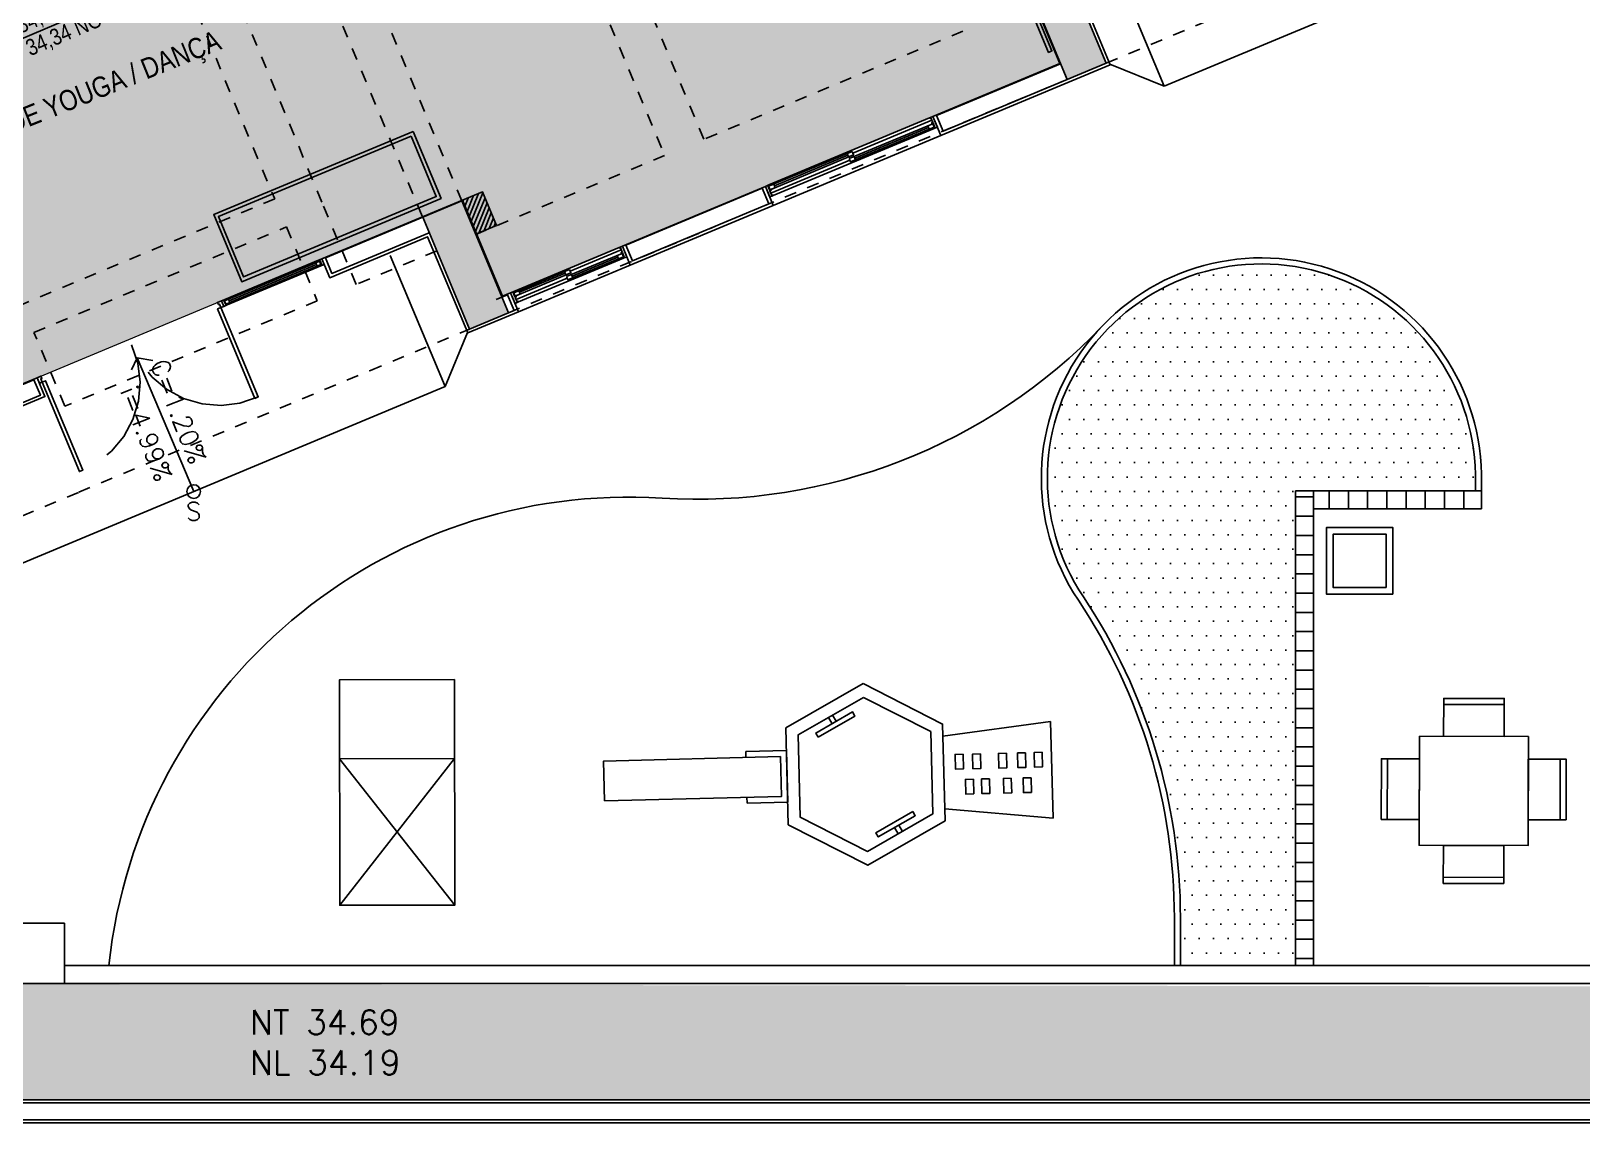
# Model space of a CAD drawing. Header units: metres. Extents: x -154 to 570, y -18 to 184.
# Drawn here: x -60.02 to -47.21, y -3.03 to 5.99 of the extents above; entities that cross this region are included whole.
import ezdxf
from ezdxf.enums import TextEntityAlignment as Align
from ezdxf.xclip import XClip

# ---------------------------------------------------------------- set-up
doc = ezdxf.new("R2010")
doc.units = ezdxf.units.M
doc.header["$XCLIPFRAME"] = 0
for name, pattern in [('DASHDOT', [1, 0.5, -0.25, 0, -0.25]), ('PUC TORRE A$0$DASHEDX2', [1.5, 1, -0.5]), ('PUC$0$DASHEDX2', [1.5, 1, -0.5])]:
    doc.linetypes.add(name, pattern=pattern)
for name, color, linetype in [('ARQ-ALV ACAB', 4, 'Continuous'), ('ARQ-AUX', 7, 'Continuous'), ('ARQ-DIM - EMBASAM', 2, 'Continuous'), ('ARQ-SIM - EMBASAM', 1, 'Continuous'), ('ARQ-TXT - EMBASAM', 2, 'Continuous'), ('PA-MOBILIÁRIO', 251, 'Continuous'), ('PA-NIVEIS', 7, 'Continuous'), ('PA-NIVEL', 7, 'Continuous'), ('PA-PAISAGISMO', 7, 'Continuous'), ('PA-PISO', 7, 'Continuous'), ('PA-PLANTIO', 84, 'DASHDOT'), ('PA-TEXTO', 7, 'Continuous'), ('PUC TORRE A$0$1', 232, 'PUC TORRE A$0$DASHEDX2'), ('PUC TORRE A$0$4', 2, 'Continuous'), ('PUC TORRE A$0$ARQ-ENCH', 1, 'Continuous'), ('PUC TORRE A$0$JL-LAY', 7, 'Continuous'), ('PUC$0$ARQ-ALV ACAB', 4, 'Continuous'), ('PUC$0$ARQ-ALV OSSO', 5, 'Continuous'), ('PUC$0$ARQ-AUX', 7, 'Continuous'), ('PUC$0$ARQ-AUX1 @ 1', 1, 'Continuous'), ('PUC$0$ARQ-CAX @ 1', 1, 'Continuous'), ('PUC$0$ARQ-PRJ', 7, 'PUC$0$DASHEDX2'), ('terreno + circ vert$0$ARQ-EST', 2, 'Continuous')]:
    doc.layers.add(name, color=color, linetype=linetype)
doc.layers.add('PUC$0$ARQ-FORRO', color=9, linetype='Continuous', lineweight=5)
doc.styles.add('Adesa', font='ARIALN.TTF')
doc.styles.add('Romans', font='romans.shx')

# ---------------------------------------------------------------- blocks, each defined once
blk = doc.blocks.new('A$C5E34069C')
at = {"color": 1}
for points in [[(0.3786960791262004, 0.2142950419735143), (0.9786960791262231, 0.2142950419735143), (0.9786960791262231, 0.8142950419735087), (0.3786960791262004, 0.8142950419735087)], [(0.4386960791262027, 0.2742950419735166), (0.918696079126164, 0.2742950419735166), (0.918696079126164, 0.7542950419735348), (0.4386960791262027, 0.7542950419735348)]]:
    blk.add_lwpolyline(points, close=True, dxfattribs=at)
blk = doc.blocks.new('A$C698D4353')
at = {"layer": 'PA-MOBILIÁRIO'}
blk.add_line((6.763553876965034e-06, 2.833408530023007e-08), (1.501774988810212e-07, 2.833408530023007e-08), dxfattribs=at)
at = {"layer": 'PA-PAISAGISMO', "color": 7}
for p, q in [((1.860695478418862, 0.9506953565716216), (0.6507020917950328, 0.0006953596393906025)), ((0.6507020917950328, 0.0006953596393906025), (0.6507020917950328, 0.9502431908913103)), ((0.6507020917950399, 0.9500000283340881), (1.860702091795034, 0.0006953596393906025))]:
    blk.add_line(p, q, dxfattribs=at)
blk.add_lwpolyline([(1.860695478418862, 0.9506953565716216), (1.501774988810212e-07, 0.9500000283340881), (6.763552455879562e-06, 3.139972903909438e-08), (1.860702091795034, 0.0006953596393906025)], close=True, dxfattribs=at)
blk = doc.blocks.new('A$C24EA79EC')
at = {"layer": 'PA-PAISAGISMO'}
blk.add_lwpolyline([(1.200008834304754, 2.150001428090036), (3.060704162577167, 2.150696756318212), (3.060710775956977, 1.200696759857237), (1.200015447684564, 1.200001428835094)], close=True, dxfattribs=at)
at = {"layer": 'PA-PAISAGISMO', "color": 6}
blk.add_blockref('A$C698D4353', (1.200008684128989, 1.200001399964094), dxfattribs=at)
blk = doc.blocks.new('A$C46C94183')
at = {"layer": 'PA-PAISAGISMO', "color": 7}
for p, q in [((3.56372827879386, 1.453012648969889), (2.71306459925836, 1.164247276261449)), ((3.734957785403822, 0.6715521859005094), (3.56372827879386, 1.453012648969889)), ((2.841486729274038, 0.5781519282609224), (3.734957785403822, 0.6715521859005094))]:
    blk.add_line(p, q, dxfattribs=at)
at = {"layer": 'PA-PAISAGISMO'}
for p, q in [((1.824597450497095, 1.117475619539618), (1.785960919980425, 1.162309601902962)), ((2.71306459925836, 1.164247276261449), (2.841486729274038, 0.5781519282609224)), ((1.794296555628534, 1.091363251209259), (1.755660025111865, 1.136197233572602)), ((1.138747271033935, 0.7311750147491693), (1.14944911521161, 0.6823337357491255)), ((1.219621497613844, 0.3620796883478761), (1.230323341791518, 0.3132384093478322)), ((2.465054005908314, 0.3477653777226806), (2.503690536424983, 0.3029313953593373)), ((2.495354900776874, 0.37387774605304), (2.533991431293543, 0.3290437636896968))]:
    blk.add_line(p, q, dxfattribs=at)
for points in [[(1.98429806571221, 1.465239683166146), (2.691660910961218, 1.261929834261537), (2.86289041757118, 0.4804693702608347), (2.305353390693199, 1.31409615278244e-06), (1.597990545444191, 0.2033111630007625), (1.426761038834229, 0.9847716270014644)], [(2.008628941432107, 1.354197972454131), (2.606738851056434, 1.182289543561637), (2.752447361592203, 0.5173022849485278), (2.281022514973301, 0.111043025739491), (1.682912605348974, 0.2829514546319842), (1.537204094813205, 0.9479387123137712)], [(1.702531827788334, 0.9594795443117619), (1.96858691459056, 1.188757536932826), (1.942474546434823, 1.219058431684971), (1.676419459632598, 0.9897804390639067)], [(2.587119628675282, 0.5057614529505372), (2.321064541814849, 0.276483460329473), (2.347176909970585, 0.2461825655773282), (2.613231996772811, 0.4754605581983924)]]:
    blk.add_lwpolyline(points, close=True, dxfattribs=at)
at = {"layer": 'PA-PAISAGISMO', "color": 7}
for points in [[(3.409188650548458, 1.159381058067083), (3.435065033787396, 1.041285930201411), (3.370522135985084, 1.027143629267812), (3.344645752746146, 1.145238757133484)], [(3.542661671002861, 1.18862696364522), (3.568538054241799, 1.070531835779548), (3.503995156439487, 1.056389535777271), (3.478118773200549, 1.174484663642943)], [(2.905213191057555, 1.048952605575323), (2.931089574296493, 0.930857477709651), (2.866546676494181, 0.9167151777073741), (2.840670293255243, 1.034810305573046)], [(3.046511714404915, 1.079913195222616), (3.072388097643852, 0.9618180673569441), (3.00784519984154, 0.9476757673546672), (2.981968816602603, 1.065770894289017)], [(3.255004478036426, 1.12559703271836), (3.280880861275364, 1.007501904852688), (3.216337963473052, 0.9933596048504114), (3.190461580234114, 1.111454732716084)], [(3.333948151383083, 0.9304135292768478), (3.359824534622021, 0.8123184023424983), (3.295281636877917, 0.7981761014088988), (3.269405253638979, 0.9162712292745709)], [(3.492734979314264, 0.9652060642838478), (3.518611362553202, 0.8471109364181757), (3.45406846475089, 0.8329686364158988), (3.428192081511952, 0.9510637642815709)], [(3.027880815207027, 0.8633496649563313), (3.053757198445965, 0.7452545370906591), (2.989214300643653, 0.7311122370883822), (2.963337917404715, 0.8492073640227318)], [(3.158087296120357, 0.8918798239901662), (3.183963679359294, 0.7737846961244941), (3.119420781556983, 0.7596423961222172), (3.093544398318045, 0.8777375239878893)], [(1.428448321938049, 0.7434665746986866), (1.49862070439849, 0.4232125272974372), (0.07017457950860262, 0.1102189254015684), (2.197106368839741e-06, 0.4304729728028178)]]:
    blk.add_lwpolyline(points, close=True, dxfattribs=at)
at = {"layer": 'PA-PAISAGISMO'}
blk.add_lwpolyline([(1.138747271033935, 0.7311750147491693), (1.466587756760418, 0.8030096981674433), (1.558163827518001, 0.3850730927661061), (1.230323341791518, 0.3132384093478322)], dxfattribs=at)
blk = doc.blocks.new('A$C09573A45')
blk.add_line((0.2636426749880911, 2.2050965e-09), (0.2636426749880911, 0.5000000022050965))
blk.add_lwpolyline([(3.8784265e-09, 2.2050965e-09), (0.3136426749880456, 2.2050965e-09), (0.313642674988273, 0.5000000022050965), (3.8784265e-09, 0.5000000022050965)], close=True)
blk = doc.blocks.new('A$C47822D8C')
at = {"layer": 'PA-MOBILIÁRIO'}
blk.add_lwpolyline([(0.31342104281552, 0.3144026509761773), (0.3144175050630338, 1.214402099367618), (1.21441695380372, 1.213405637119706), (1.213420491556207, 0.3134061887282655)], close=True, dxfattribs=at)
for p, rotation in [((1.000968822178805, 1.213641958947051), 89.93656323012239), ((1.213641923730364, 0.5134060639543208), 359.9365632301225)]:
    blk.add_blockref('A$C09573A45', p, dxfattribs=dict(at, rotation=rotation))
at = {"layer": 'PA-MOBILIÁRIO', "xscale": -1}
for p, rotation in [((0.3136424827463884, 0.5144025261936349), 359.9365632301224), ((0.9999723599397328, 0.3136425183127471), 89.93656323012227)]:
    blk.add_blockref('A$C09573A45', p, dxfattribs=dict(at, rotation=rotation))
blk = doc.blocks.new('A$C23B574F5')
at = {"layer": 'PA-PAISAGISMO'}
h = blk.add_hatch(dxfattribs=at)
h.set_pattern_fill('ANSI31', color=256, scale=0.05, angle=135)
h.set_pattern_definition([(180, (-47.598866257216, -2254.171220941047), (-3.747620958386103e-17, -0.15875), [])])
h.paths.add_polyline_path([(-49.42939310888113, 2.194019728015707), (-49.57939248469, 2.194019728015707), (-49.57939248035569, -1.724299710056908), (-49.42939310454705, -1.724299710056965)])
h = blk.add_hatch(dxfattribs=at)
h.set_pattern_fill('ANSI31', color=256, scale=0.05, angle=45)
h.set_pattern_definition([(90, (-2305.137795412215, 0.2134920362061798), (-0.15875, 2.775557561562891e-17), [])])
h.paths.add_polyline_path([(-49.42939310888113, 2.194019728015736), (-49.42939310888113, 2.044019728015758), (-48.04324908191921, 2.044018594462546), (-48.04324908191921, 2.194017970271478)])
at = {"layer": 'PA-PLANTIO'}
h = blk.add_hatch(dxfattribs=at)
h.set_pattern_fill('DOTS', color=256, scale=0.075, style=0)
h.set_pattern_definition([(0, (-753.795261693281, 160.4219310307872), (0.05953124999999999, 0.1190625), [0, -0.1190625])])
h.paths.add_polyline_path([(-51.33148404474254, 1.318648603933855, -0.1480306449762655), (-50.5293931088807, -1.331190082094139), (-50.52939310888081, -1.724299710056936), (-49.57939310888077, -1.724299710056936), (-49.57939310888077, 2.194019728015736), (-48.09324908191894, 2.194019728015681), (-48.09324908191905, 2.329341996410156, 1.335457740192236)])
h = blk.add_hatch(dxfattribs=at)
h.set_pattern_fill('DOTS', color=256, scale=0.075, style=0)
h.set_pattern_definition([(0, (0, -0.01015113220624286), (0.05953124999999999, 0.1190625), [0, -0.1190625])])
edge = h.paths.add_edge_path()
edge.add_line((-29.42836049912198, -1.919965399581889), (-29.42836049972058, -2.835005435384808))
edge.add_line((-29.42836049972058, -2.835005435384808), (-71.42822192424033, -2.835005407908966))
edge.add_line((-71.42822192424033, -2.835005407908966), (-71.4282219241823, -2.746295048267587))
edge.add_line((-71.4282219241823, -2.746295048267587), (-71.20772741652937, -2.654304432569148))
edge.add_line((-71.20772741652937, -2.654304432569148), (-71.31356290391643, -2.405872804264327))
edge.add_line((-71.31356290391643, -2.405872804264327), (-67.07418130902954, -0.6367221391503008))
edge.add_arc((-65.9653276849044, -0.3746895677660707), 1.139393447498142, 193.295629003871, 267.7081303127861)
edge.add_line((-66.01089203538442, -1.513171591412924), (-65.32725467665742, -1.524299710056971))
edge.add_line((-65.32725467665742, -1.524299710056971), (-65.32725467665679, -1.874299710056942))
edge.add_line((-65.32725467665679, -1.874299710056942), (-29.42836049912198, -1.919965399581889))
at = {"layer": 'PA-PAISAGISMO', "color": 7}
for p, q in [((-46.72944280889337, 7.175043709617755), (-50.66327265463389, 5.533174349834836)), ((-50.66327265463393, 5.53317434983485), (-51.11453399774675, 6.616571101472374, 3.727626738815036e-06)), ((-50.66327265463393, 5.53317434983485), (-51.11128480991892, 5.714399942196145)), ((-56.60396866991321, 3.053897400045351), (-57.05670071733866, 4.136489732652798, 3.727626738815036e-06)), ((-56.60397264963055, 3.053908529989358, 4.018558177525232e-06), (-56.4176425970674, 3.499678868449997)), ((-60.53780549842977, 1.412076959470327), (-56.60396866991321, 3.053897400045351))]:
    blk.add_line(p, q, dxfattribs=at)
at = {"layer": 'PA-PAISAGISMO'}
for p, q in [((-48.09324908191905, 2.329769257953661, -0.003662651114478489), (-48.09324908191894, 2.194019728015679, -0.003662651114478617)), ((-48.0432490819191, 2.329769257953661, -0.003662651114478489), (-48.0432490819191, 2.044019728015702, -0.003662651114478757)), ((-48.0432490819191, 2.194019728015679, -0.003662651114478617), (-49.57939310888077, 2.194019728015736, -0.003662651114478617)), ((-48.0432490819191, 2.044019728015702, -0.003662651114478758), (-49.42939310888113, 2.044019728015758, -0.003662651114478646)), ((-59.74824151824936, -1.374299710056913), (-59.74824151824947, -1.874299710056913))]:
    blk.add_line(p, q, dxfattribs=at)
at = {"layer": 'PA-PAISAGISMO', "ltscale": 0.1}
for p, q in [((-49.57939310888077, 2.194019728015707, -0.003662651114478617), (-49.57939310888077, -1.724299710056908, -0.003662651114478617)), ((-49.42939310888113, 2.194019728015707, -0.003662651114478617), (-49.42939310888113, -1.724299710056908, -0.003662651114478617)), ((-59.74824151824936, -1.374299710056913, 1.563173264927933e-05), (-65.32725467668268, -1.37429971005697, 2.223602587852253e-05)), ((-50.57939310888071, -1.331190082095514), (-50.57939310888059, -1.724299710056908)), ((-50.52939310888075, -1.331190082095485), (-50.52939310888064, -1.724299710056879)), ((-46.54324908192251, -1.724299710056936, 3.144503412812635e-08), (-59.74824151824936, -1.724299710056936, 1.564043953404658e-05)), ((-46.5432490819225, -1.874299710056828), (-65.32725467668288, -1.874299710056942, 2.207357832824703e-05))]:
    blk.add_line(p, q, dxfattribs=at)
at = {"layer": 'PA-PAISAGISMO', "color": 7}
for points in [[(-59.14802658412749, 3.292432631315356), (-59.19276697654679, 3.191609691476393)], [(-58.67980199805295, 2.187530609063863), (-59.14802658414275, 3.292432631351281), (-59.01760052913998, 3.268302771895143)]]:
    blk.add_lwpolyline(points, dxfattribs=at)
blk.add_circle((-58.67980199805295, 2.187530609063863), 0.0562029828411177, dxfattribs=at)
at = {"layer": 'PA-PAISAGISMO'}
for centre, radius, start, end in [((-49.8605975762809, 2.298922816883806, -0.00732530222895698), 1.817610258797485, 0.9724063372706814, 213.7147007770226), ((-49.8605975762809, 2.298922816883806, -0.00732530222895698), 1.767610258797485, 0.9724063372706814, 213.7147007770226), ((-55.30752647796913, -1.331190082095514), 4.728133369088427, 0, 33.66877038219078), ((-55.30752647796913, -1.331190082095514), 4.778133369088427, 0, 33.66877038219078)]:
    blk.add_arc(centre, radius, start, end, dxfattribs=at)
at = {"layer": 'PA-PISO'}
for centre, radius, start, end in [((-54.51882628829077, 6.749012983197009, -4.943435220394391e-06), 4.625227801150412, 266.3740164223409, 316.3153346311593), ((-55.08450660367447, -2.177617040513251, -4.943435220394391e-06), 4.319307837965684, 86.37401642234087, 173.9756344749175)]:
    blk.add_arc(centre, radius, start, end, dxfattribs=at)
at = {"layer": 'PA-MOBILIÁRIO', "rotation": 349.0588515343495}
blk.add_blockref('A$C46C94183', (-55.37600498311411, -0.4598451536987618), dxfattribs=at)
at = {"layer": 'PA-MOBILIÁRIO', "color": 6, "rotation": 269.9274268522119}
blk.add_blockref('A$C47822D8C', (-48.86916423939984, 0.4810244770244658), dxfattribs=at)
at = {"layer": 'PA-PAISAGISMO', "xscale": 0.9151999999999695, "yscale": 0.9151999999999695, "zscale": 0.9151999999999695, "rotation": 90}
blk.add_blockref('A$C5E34069C', (-48.57810381994767, 0.9943761993087783, -0.003662651114478617), dxfattribs=at)
at = {"layer": 'PA-TEXTO', "rotation": 270.1036203027305}
blk.add_blockref('A$C24EA79EC', (-58.67903361442285, 1.83079133576182), dxfattribs=at)
at = {"layer": 'PA-NIVEIS', "insert": (-58.21367488295294, -2.093627387814108), "char_height": 0.2, "attachment_point": 1, "style": 'Romans'}
blk.add_mtext_dynamic_manual_height_columns('NT 34.69\\PNL 34.19{\\C7; }', width=1.727366830957862, gutter_width=0, heights=[1.058118751989356], dxfattribs=at)
at = {"layer": 'PA-NIVEL', "char_height": 0.15, "attachment_point": 1, "rotation": 291.55062514339284, "style": 'Romans'}
for s, insert in [('C=1.20%{\\C7; }', (-58.9017065124354, 3.297016299612411)), ('i=4.99%{\\C7; }', (-59.1528028708363, 3.07475259103339))]:
    blk.add_mtext_dynamic_manual_height_columns(s, width=2.128036967483694, gutter_width=0, heights=[0.6232018063408312], dxfattribs=dict(at, insert=insert))
at = {"layer": 'PA-NIVEL', "insert": (-58.74366869222901, 2.099070099364162, 4.31835632421185e-06), "char_height": 0.15, "attachment_point": 1, "style": 'Romans'}
blk.add_mtext_dynamic_manual_height_columns('S{\\C7; }', width=0.3358068664774692, gutter_width=0, heights=[0.06256572396091631], dxfattribs=at)
blk = doc.blocks.new('*U1662')
for points in [[(0, -0.1699999997352108), (0.02499999999906777, -0.1699999997354382), (0.02499999999906777, -0.1399999997352381), (0.03499999999928605, -0.1399999997352381), (0.03500000000031592, -0.1199999997354704), (-3.343730513223544e-13, -0.119999999735243), (0, -0.1699999997352108)], [(1.64999999999859, -0.169999999735154), (1.624999999999068, -0.1699999997354382), (1.624999999999068, -0.1399999997352381), (1.61499999999885, -0.1399999997352381), (1.614999999998856, -0.1200000004069048), (1.649999999999961, -0.1200000004066775), (1.64999999999859, -0.1699999997352108)], [(0.02499999999940883, -0.1699999997354382), (0.02499999999940876, -0.9699999997364899), (0.05499999999960884, -0.9699999997364899), (0.05499999999960892, -0.1699999997354382)], [(1.625000000001455, -0.1699999997354382), (1.625000000001455, -0.970176107785693), (1.595000000001255, -0.970176107785693), (1.595000000001255, -0.1699999997354382)]]:
    blk.add_lwpolyline(points, close=True)
at = {"layer": 'PUC$0$ARQ-PRJ'}
for centre, start, end in [((0.05045417578521499, -0.1957951123371053), 268.1177731609957, 1.90744690667856), ((1.599545824218378, -0.1957951123371053), 178.0925530933217, 271.8822268390108)]:
    blk.add_arc(centre, 0.7749752393757076, start, end, dxfattribs=at)
blk = doc.blocks.new('*U1647')
at = {"color": 0, "linetype": 'ByBlock', "ltscale": 0.5}
for points in [[(0.019999999999925, -0.0449999999999875), (0.0199999999998682, -0.0449999999999875), (0.0199999999998682, -0.04499999999998749), (0.0199999999998682, -0.04499999999998749), (0.0199999999998682, -0.04499999999998749), (0.01999999999981139, -0.04500000000000169), (0.0199999999998682, -0.04499999999998749), (0.0199999999998682, -0.0449999999999733), (0.019999999999925, -0.04499999999998749), (0.0299999999999159, -0.0449999999999732), (0.0299999999999727, -0.04999999999996868), (-5.68e-14, -0.04999999999996868), (0, 0), (0.0299999999999727, 0), (0.0299999999999727, -0.0049999999999955), (0.0199999999999818, -0.0049999999999955), (0.019999999999925, -0.0449999999999875)], [(0.8800000000000751, -0.04499999999997033), (0.8800000000001319, -0.04499999999997033), (0.8800000000001319, -0.04499999999997032), (0.8800000000001319, -0.04499999999997032), (0.8800000000001319, -0.04499999999997032), (0.8800000000001885, -0.04499999999998452), (0.8800000000001319, -0.04499999999997032), (0.8800000000001319, -0.04499999999995612), (0.8800000000000751, -0.04499999999997032), (0.8700000000000842, -0.04499999999995603), (0.8700000000000273, -0.04999999999995151), (0.9000000000000569, -0.04999999999995151), (0.9, 1.71737624121769e-14), (0.8700000000000273, 1.71737624121769e-14), (0.8700000000000273, -0.004999999999978326), (0.8800000000000182, -0.004999999999978326), (0.8800000000000751, -0.04499999999997033)], [(0.0249999999999204, -0.0100000000000051), (0.0600000006625032, -0.0099999999940792), (0.0600000006625032, -0.0399999999940803), (0.0249999999999204, -0.0400000000000063)], [(0.8749999994450598, -0.00999999999995952), (0.8399999993374968, -0.00999999999995952), (0.8399999993374968, -0.03999999999996073), (0.8749999994450598, -0.03999999999996073)]]:
    blk.add_lwpolyline(points, close=True, dxfattribs=at)
at = {"color": 8, "linetype": 'ByBlock', "ltscale": 0.5}
for points in [[(0.8699999994450959, 4.557376241217689e-14), (0.0299999999999727, 0)], [(0.8699999994450959, -0.04999999999992311), (0.0299999999999727, -0.04999999999996868)]]:
    blk.add_lwpolyline(points, dxfattribs=at)
at = {"color": 7, "linetype": 'ByBlock', "ltscale": 0.5}
blk.add_lwpolyline([(0.8399999993374968, -0.009999999999959572), (0.8399999993374968, -0.03999999999996067), (0.0600000006625032, -0.03999999999408035), (0.0600000006625032, -0.00999999999407915)], close=True, dxfattribs=at)
blk.add_lwpolyline([(0.0600000006625032, -0.0249999999940798), (0.8399999993374968, -0.02500000000626503)], dxfattribs=at)
blk = doc.blocks.new('*U1670')
at = {"color": 0, "linetype": 'ByBlock', "ltscale": 0.5}
for points in [[(0.019999999999925, -0.0449999999999875), (0.0299999999999159, -0.0450000000000017), (0.0299999999999727, -0.0499999999999972), (0.019999999999925, -0.049999999999983), (0.019999999999925, -0.0900000000000034), (0.0299999999999159, -0.0900000000000176), (0.0299999999999727, -0.0950000000000131), (0.019999999999925, -0.0949999999999989), (0.019999999999925, -0.0900000000000034), (0.0299999999999159, -0.0899999999999891), (0.0299999999999727, -0.09499999999998458), (-5.68e-14, -0.09499999999998458), (0, 0), (0.0299999999999727, 0), (0.0299999999999727, -0.0049999999999955), (0.0199999999999818, -0.0049999999999955), (0.019999999999925, -0.0449999999999875)], [(0.0249999999999204, -0.0100000000000051), (0.0700000006625032, -0.0099999999940792), (0.0700000006625032, -0.0399999999940803), (0.0249999999999204, -0.0400000000000063)], [(0.5225000000000365, -0.0100000000000353), (0.4775000000008165, -0.0100000000000495), (0.4775000000008165, -0.04000000000005061), (0.5225000000000365, -0.04000000000003641)], [(0.4775000000008165, -0.05500000000006541), (0.5225000000000365, -0.05500000000005121), (0.5225000000000365, -0.0850000000000523), (0.4775000000008165, -0.0850000000000666)], [(0.9749999999999062, -0.0550000000001524), (0.9299999998923432, -0.0550000000001524), (0.9299999998923432, -0.08500000000015362), (0.9749999999999062, -0.08500000000015362)], [(0.9799999999999611, -0.0450000000001331), (0.9699999999999691, -0.0450000000001331), (0.9699999999999132, -0.0500000000001285), (0.9799999999999611, -0.0500000000001285), (0.9799999999999611, -0.09000000000014902), (0.9699999999999691, -0.09000000000014902), (0.9699999999999132, -0.09500000000014451), (0.9799999999999611, -0.09500000000014451), (0.9799999999999611, -0.0900000000001489), (0.9699999999999691, -0.09000000000012051), (0.9699999999999132, -0.09500000000011602), (0.9999999999999423, -0.0950000000001302), (0.9999999999998841, -1.456e-13), (0.9699999999999132, -1.456e-13), (0.9699999999999132, -0.005000000000140999), (0.9799999999999032, -0.005000000000140999), (0.9799999999999611, -0.0450000000001331)]]:
    blk.add_lwpolyline(points, close=True, dxfattribs=at)
at = {"color": 8, "linetype": 'ByBlock', "ltscale": 0.5}
for points in [[(0.9699999999999132, -1.456e-13), (0.0299999999999727, 0)], [(0.4775000000008165, -0.0700000000001655), (0.019999999999925, -0.0699999999999932)], [(0.9699999999999132, -0.09500000000011602), (0.0299999999999727, -0.09499999999998458)], [(0.5225000000000365, -0.0250000000010306), (0.9799999999999032, -0.0250000000001371)]]:
    blk.add_lwpolyline(points, dxfattribs=at)
at = {"color": 7, "linetype": 'ByBlock', "ltscale": 0.5}
for points in [[(0.5225000000000365, -0.0100000000000353), (0.5225000000000365, -0.04000000000003641), (0.0249999999999204, -0.0400000000000063), (0.0249999999999204, -0.0100000000000051)], [(0.4775000000008165, -0.05500000000006541), (0.4775000000008165, -0.0850000000000666), (0.9749999999999062, -0.08500000000015362), (0.9749999999999062, -0.0550000000001524)]]:
    blk.add_lwpolyline(points, close=True, dxfattribs=at)
for points in [[(0.0700000006625032, -0.0249999999940798), (0.4775000000008165, -0.0250000000000501)], [(0.5225000000000365, -0.0700000000000518), (0.9299999998923432, -0.07000000000013881)]]:
    blk.add_lwpolyline(points, dxfattribs=at)
blk = doc.blocks.new('*U1669')
at = {"color": 0, "linetype": 'ByBlock', "ltscale": 0.5}
for points in [[(0.019999999999925, -0.0449999999999875), (0.0299999999999159, -0.0450000000000017), (0.0299999999999727, -0.0499999999999972), (0.019999999999925, -0.049999999999983), (0.019999999999925, -0.0900000000000034), (0.0299999999999159, -0.0900000000000176), (0.0299999999999727, -0.0950000000000131), (0.019999999999925, -0.0949999999999989), (0.019999999999925, -0.0900000000000034), (0.0299999999999159, -0.0899999999999891), (0.0299999999999727, -0.09499999999998458), (-5.68e-14, -0.09499999999998458), (0, 0), (0.0299999999999727, 0), (0.0299999999999727, -0.0049999999999955), (0.0199999999999818, -0.0049999999999955), (0.019999999999925, -0.0449999999999875)], [(1.479999999999961, -0.0449999999999156), (1.469999999999969, -0.0449999999999156), (1.469999999999913, -0.049999999999911), (1.479999999999961, -0.049999999999911), (1.479999999999961, -0.08999999999993151), (1.469999999999969, -0.08999999999993151), (1.469999999999913, -0.094999999999927), (1.479999999999961, -0.094999999999927), (1.479999999999961, -0.0899999999999314), (1.469999999999969, -0.089999999999903), (1.469999999999913, -0.09499999999989851), (1.499999999999942, -0.0949999999999127), (1.499999999999884, 7.190000000000008e-14), (1.469999999999913, 7.190000000000008e-14), (1.469999999999913, -0.0049999999999235), (1.479999999999903, -0.0049999999999235), (1.479999999999961, -0.0449999999999156)], [(0.0249999999999204, -0.0100000000000051), (0.0700000006625032, -0.0099999999940792), (0.0700000006625032, -0.0399999999940803), (0.0249999999999204, -0.0400000000000063)], [(0.7725000000000365, -0.00999999999992655), (0.7275000000008165, -0.00999999999994075), (0.7275000000008165, -0.03999999999994185), (0.7725000000000365, -0.03999999999992766)], [(0.7275000000008165, -0.05499999999995665), (0.7725000000000365, -0.05499999999994246), (0.7725000000000365, -0.08499999999994355), (0.7275000000008165, -0.08499999999995786)], [(1.474999999999906, -0.0549999999999349), (1.429999999892343, -0.0549999999999349), (1.429999999892343, -0.08499999999993611), (1.474999999999906, -0.08499999999993611)]]:
    blk.add_lwpolyline(points, close=True, dxfattribs=at)
at = {"color": 8, "linetype": 'ByBlock', "ltscale": 0.5}
for points in [[(1.469999999999913, 7.190000000000008e-14), (0.0299999999999727, 0)], [(0.7275000000008165, -0.07000000000005675), (0.019999999999925, -0.0699999999999932)], [(1.469999999999913, -0.09499999999989851), (0.0299999999999727, -0.09499999999998458)], [(0.7725000000000365, -0.02500000000092185), (1.479999999999903, -0.0249999999999196)]]:
    blk.add_lwpolyline(points, dxfattribs=at)
at = {"color": 7, "linetype": 'ByBlock', "ltscale": 0.5}
for points in [[(0.7725000000000365, -0.00999999999992655), (0.7725000000000365, -0.03999999999992766), (0.0249999999999204, -0.0400000000000063), (0.0249999999999204, -0.0100000000000051)], [(0.7275000000008165, -0.05499999999995665), (0.7275000000008165, -0.08499999999995786), (1.474999999999906, -0.08499999999993611), (1.474999999999906, -0.0549999999999349)]]:
    blk.add_lwpolyline(points, close=True, dxfattribs=at)
for points in [[(0.0700000006625032, -0.0249999999940798), (0.7275000000008165, -0.02499999999994135)], [(0.7725000000000365, -0.06999999999994305), (1.429999999892343, -0.0699999999999213)]]:
    blk.add_lwpolyline(points, dxfattribs=at)
blk = doc.blocks.new('PUC$0$forro area comum')
at = {"layer": 'PUC$0$ARQ-FORRO'}
h = blk.add_hatch(color=256, dxfattribs=at)
h.dxf.hatch_style = 1
h.paths.add_polyline_path([(14.95499870522973, 4.104887081562611), (19.94498870001204, 4.104898899601512), (19.94498870001204, 4.924857599366389), (20.30498870001204, 4.924857599366389), (20.30499063698566, 4.104899745351156), (25.29498843412482, 4.104911533144979), (25.29498887128091, 4.924856907708924), (25.55498800365691, 4.924892033562643), (25.55452701675794, 8.424700830001713), (19.94359660069317, 8.426234428367303), (19.94358411566514, 9.28486829737803), (14.9550231074735, 9.28486829737803)])
at = {"layer": 'PUC$0$ARQ-FORRO', "elevation": -4.31835632350037e-06}
blk.add_lwpolyline([(14.95499870522973, 4.104887081562611), (19.94498870001204, 4.104898899601512), (19.94498870001204, 4.924857599366389), (20.30498870001204, 4.924857599366389), (20.30499063698566, 4.104899745351156), (25.29498843412482, 4.104911533144979), (25.29498887128091, 4.924856907708924), (25.55498800365691, 4.924892033562643), (25.55452701675794, 8.424700830001713), (19.94359660069317, 8.426234428367303), (19.94358411566514, 9.28486829737803), (14.9550231074735, 9.28486829737803)], close=True, dxfattribs=at)
blk = doc.blocks.new('PUC')
at = {"layer": 'PUC$0$ARQ-ALV ACAB', "elevation": -4.31835632350037e-06}
for points in [[(5.54998870001204, 4.104864971066579), (9.24498870001204, 4.104873673530935), (9.24498870001204, 4.924857599366389), (9.604988700012042, 4.92485759936639), (9.604988700012042, 4.104874519276006), (14.59498870001204, 4.104886235825367), (14.59498870001204, 4.924857599366401), (14.80498870001204, 4.924857599366401), (14.80503309, 8.424864467617347), (13.92970413331522, 8.424865038893545), (13.92970413331522, 8.594862946588416), (14.57503308125087, 8.594865387834384), (14.57498870876117, 9.454857599366399), (16.08976689217173, 9.454857599366372), (16.08976689217173, 9.284857599366385), (14.9550231074735, 9.284857599366415), (14.95499870522973, 4.104887081562611)], [(14.95499870522973, 4.104887081562611), (19.94498870001204, 4.104898899601512), (19.94498870001204, 4.924857599366389), (20.30498870001204, 4.924857599366389), (20.30498870001204, 4.104899745346581), (25.29498852874318, 4.104911533145202), (25.29498887128091, 4.924856907708924), (25.55498800840241, 4.924856907708922), (25.55451788187695, 8.424700834174017), (23.75046921883424, 8.425524822838106), (23.75046806613522, 8.59469096530178), (25.27736801701677, 8.594698042804405)]]:
    blk.add_lwpolyline(points, dxfattribs=at)
at = {"layer": 'PUC$0$ARQ-ALV ACAB'}
blk.add_lwpolyline([(18.86998870001216, 9.28485759936653), (17.58976709381752, 9.284868297378035), (17.58976709381752, 9.454868297378034), (18.86998870001216, 9.45485759936653)], close=True, dxfattribs=at)
at = {"layer": 'PUC$0$ARQ-ALV ACAB', "elevation": -4.31835632350037e-06}
blk.add_lwpolyline([(19.94354970836975, 9.284857599366415), (19.94358411566549, 8.426234436161103), (21.20047051562738, 8.425449822780768), (21.2004715944987, 8.59469850644693), (20.32498870001204, 8.594701813446369), (20.32498877383968, 9.454857599366404), (19.86998870001204, 9.454857599366372), (19.86998870001204, 9.284857599366385)], close=True, dxfattribs=at)
at = {"layer": 'PUC$0$ARQ-ALV OSSO'}
for points, elevation in [([(14.94998870001204, 9.429857599366402), (16.05976689217173, 9.429857599366374), (16.05976689217173, 9.289857599366387), (14.94998870001204, 9.289857599366416)], -4.31835632350037e-06), ([(20.00175856329543, 9.429857599366402), (19.89998870001204, 9.429857599366374), (19.89998870001204, 9.289857599366387), (20.00175856329543, 9.289857599366416)], -4.318356323902826e-06), ([(20.29998870001204, 8.429857599366388), (21.17047055138857, 8.430447767675908), (21.1704715587227, 8.56969852688448), (20.29998870001204, 8.569701913828053)], -4.31835632350037e-06), ([(25.55951725598253, 8.429698526884478), (23.78046918307305, 8.430522767733246), (23.78046810191122, 8.56969098573933), (25.30236802355587, 8.569698158779538)], -4.31835632350037e-06)]:
    blk.add_lwpolyline(points, dxfattribs=dict(at, elevation=elevation))
blk.add_lwpolyline([(18.83998870001216, 9.289857599366531), (17.61976709381752, 9.289868297378035), (17.61976709381752, 9.429868297378036), (18.83998870001216, 9.429857599366532)], close=True, dxfattribs=at)
at = {"layer": 'PUC$0$ARQ-AUX'}
for points, elevation in [([(17.58976709381752, 9.454857599366372), (16.08976689217173, 9.454857599366372)], -4.31835632350037e-06), ([(19.86998870001204, 9.454857599366372), (18.86998870001216, 9.454857599366372)], -4.318356323902826e-06)]:
    blk.add_lwpolyline(points, dxfattribs=dict(at, elevation=elevation))
at = {"layer": 'PUC$0$ARQ-AUX1 @ 1', "rotation": 180}
for name, p in [('*U1669', (17.58976709381752, 9.284868297378035)), ('*U1670', (19.86998870001204, 9.284857599366385, -4.318356323902826e-06))]:
    blk.add_blockref(name, p, dxfattribs=at)
at = {"layer": 'PUC$0$ARQ-CAX @ 1', "xscale": -1, "rotation": 180}
blk.add_blockref('*U1662', (22.10046921931165, 8.305449823045542, -4.31835632350037e-06), dxfattribs=at)
at = {"layer": 'PUC$0$ARQ-CAX @ 1', "rotation": 180}
blk.add_blockref('*U1647', (22.10047051562738, 8.425449822780784, -4.31835632350037e-06), dxfattribs=at)
at = {"layer": 'PUC$0$ARQ-FORRO'}
blk.add_blockref('PUC$0$forro area comum', (0, 0), dxfattribs=at)
blk = doc.blocks.new('PUC TORRE A$0$A$Caf7cbaa9')
at = {"layer": 'PUC TORRE A$0$JL-LAY', "const_width": 0.02}
for points in [[(5.816931588003158, 4.139780043153992), (5.816931588003165, 4.339780043153993)], [(7.416931588003159, 4.139780043153992), (7.416931588003166, 4.339780043153993)], [(8.527939128671889, 4.139780043153992), (8.527939128671896, 4.339780043153993)], [(10.11793912867189, 4.139780043153992), (10.1179391286719, 4.339780043153993)]]:
    blk.add_lwpolyline(points, dxfattribs=at)
at = {"layer": 'PUC TORRE A$0$JL-LAY'}
for points in [[(10.54950697552534, 4.239855371409591), (10.54950697552534, -0.7601446285904085), (10.57950697552534, -0.7601446285904085), (10.57950697552534, 4.239855371409591)], [(5.616931588003155, 4.139780043153992), (5.616931588003155, 4.089780043153995), (7.616931588003155, 4.089780043153995), (7.616931588003155, 4.139780043153992)], [(8.327939128671886, 4.139780043153992), (8.327939128671886, 4.089780043153995), (10.32793912867189, 4.089780043153995), (10.32793912867189, 4.139780043153992)], [(0.2126564014418655, 0.6646822033977635), (0.2126564014418655, 0.06431722110802696), (0.9126185641285787, 0.06431722110802696), (0.9126185641285787, 0.6646822033977635)]]:
    blk.add_lwpolyline(points, close=True, dxfattribs=at)
for points, elevation in [([(10.35956018190898, 3.815557441833237), (10.30956018190898, 3.815557441833237), (10.30956018190898, 1.815557441833237), (10.35956018190898, 1.815557441833237)], 4.31835632350037e-06), ([(10.35956018190898, 1.805557441833239), (10.30956018190898, 1.805557441833239), (10.30956018190898, -0.1944425581667595), (10.35956018190898, -0.1944425581667595)], 4.31835632350037e-06), ([(5.454071255077189, 0.6597561959624034), (5.454071255077189, 0.05939121367266686), (3.669304769777742, 0.05939121367266686), (3.669304769777742, 0.6597561959624034)], -4.318356324306549e-06), ([(5.424071255077187, 0.6297561959624023), (5.424071255077187, 0.089391213672668), (3.699304769777743, 0.089391213672668), (3.699304769777743, 0.6297561959624023)], -4.318356324306549e-06)]:
    blk.add_lwpolyline(points, close=True, dxfattribs=dict(at, elevation=elevation))
at = {"layer": 'PUC TORRE A$0$JL-LAY', "const_width": 0.02, "elevation": 4.31835632350037e-06}
for points in [[(10.35956018190898, 3.615557441833234), (10.55956018190898, 3.615557441833227)], [(10.35956018190898, 2.015557441833232), (10.55956018190898, 2.015557441833225)], [(10.35956018190898, 1.605557441833236), (10.55956018190898, 1.605557441833229)], [(10.35956018190898, 0.01555744183323426), (10.55956018190898, 0.01555744183322716)]]:
    blk.add_lwpolyline(points, dxfattribs=at)
at = {"layer": 'PUC TORRE A$0$JL-LAY', "elevation": 4.31835632350037e-06}
blk.add_lwpolyline([(0.05657254455645599, 3.319782275750994, -0.4142135623730951), (0.07657254455645202, 3.33978227575099), (0.6365725445564543, 3.33978227575099, -0.4142135623730951), (0.6565725445564574, 3.319782275750994), (0.6565725445564574, 2.359782275750993, -0.4142135623730951), (0.6365725445564543, 2.33978227575099), (0.07657254455645202, 2.33978227575099, -0.4142135623730951), (0.05657254455645599, 2.359782275750993)], format="xyb", close=True, dxfattribs=at)
at = {"layer": 'PUC TORRE A$0$JL-LAY'}
for centre in [(0.3591186468348617, 2.011103576311717, 4.31835632350037e-06), (0.1817426237080504, 1.905245570356049, 4.31835632350037e-06), (0.536494669961673, 1.905245570356049, 4.31835632350037e-06), (0.1817426237080504, 1.695917912890726, 4.31835632350037e-06), (0.3591186468348617, 1.801775918846394, 4.31835632350037e-06), (0.536494669961673, 1.695917912890726, 4.31835632350037e-06), (0.3591186468348617, 1.592448261381071, 4.31835632350037e-06)]:
    blk.add_circle(centre, 0.1, dxfattribs=at)
blk = doc.blocks.new('PUC TORRE A$0$est-lo-08-6sa-r00')
at = {"layer": 'PUC TORRE A$0$4'}
h = blk.add_hatch(color=8, dxfattribs=at)
h.dxf.hatch_style = 1
h.paths.add_polyline_path([(72.45359600000049, -775.948262999999), (89.9877070000004, -768.6301379999992), (31.82787399999984, -629.2800969999994), (14.29376300000001, -636.5982219999993)], flags=17)
h.paths.add_polyline_path([(-113.9049340000005, -1069.376460999999), (37.44213000000002, -1006.209490999998), (30.12385199999994, -988.6750119999992), (-103.6891010000002, -1044.523857999999), (-278.9303289999998, -624.6486359999992), (-286.2484539999996, -607.1145249999993), (-286.2484749999996, -607.1145339999996), (-307.0557899999995, -557.2605349999997), (-324.5898800000006, -564.5786499999994)])
h.paths.add_polyline_path([(-3206.956630999998, -1758.910156999999), (-3258.953831999998, -1634.325684), (-3291.253509999999, -1647.806439999999), (-3239.256308999999, -1772.390912999999)])
h.paths.add_polyline_path([(-2993.189753999998, -2271.092217999998), (-3020.151167, -2206.492820999998), (-3034.916840999999, -2212.655495999998), (-3140.452497999998, -1959.793706999999), (-3125.686931, -1953.631075999999), (-3148.796797999999, -1898.260197999999), (-3181.096476999999, -1911.740953999999), (-3025.489431999998, -2284.572973999999)])
h.paths.add_polyline_path([(-2947.092820999999, -1013.293024), (-2914.793142, -999.8122680000004), (-2953.309588, -907.527473), (-2985.609266, -921.0082290000005)])
h.paths.add_polyline_path([(-2727.356492000001, -1539.777800999999), (-2695.056814, -1526.297044999999), (-2733.573258999998, -1434.012249999999), (-2765.872937999999, -1447.493005999999)])
h.paths.add_polyline_path([(2122.48851, 465.4148090000003), (2070.491308999999, 589.9992829999999), (2038.191631, 576.5185270000004), (2090.188831999999, 451.9340530000002)])
h.paths.add_polyline_path([(2012.331383999999, 729.3495480000001), (1857.495358999999, 1100.334220999999), (1825.19568, 1086.853464999999), (1852.1572, 1022.254111), (1866.922767, 1028.416743), (1971.687404999999, 777.4023), (1956.921837999999, 771.2396689999997), (1980.031704999999, 715.8687919999996)])
h.paths.add_polyline_path([(2336.253806, -46.76345599999922), (2180.644029, 326.0751100000004), (2148.34435, 312.5943540000004), (2171.454217999999, 257.2234770000007), (2186.219784999999, 263.3861090000001), (2291.758174999999, 10.51777200000049), (2276.992607999999, 4.355141000000913), (2303.954127999999, -60.24421199999915)])
h.paths.add_polyline_path([(-385.5172349999993, -426.3873289999996), (-595.433067999999, 76.56770299999988), (-627.7327459999995, 63.08694799999952), (-600.7712259999996, -1.512405999999999), (-586.0056589999992, 4.650225999999691), (-426.1612139999996, -378.3345759999996), (-440.9267810000002, -384.4972079999997), (-417.8169139999999, -439.8680849999996)])
h.paths.add_polyline_path([(-83.24965799999964, 290.3351419999996), (-592.6617279999998, 77.7243639999995), (-382.7471940000005, -425.2275579999996), (-365.2130830000006, -417.9094339999997), (-567.8094919999992, 67.50837699999983), (-108.2312119999995, 259.3202749999996), (-7.318124999999773, 17.53411100000015), (-242.6443529999995, -80.68282400000008), (-140.96112, -324.3142569999997), (-70.36325099999982, -294.8491759999998), (-77.68137600000048, -277.3150649999997), (-130.7451330000004, -299.4620209999997), (-217.7921169999998, -90.89881099999997), (0, 0), (87.04691000000038, -208.5630329999998), (33.98315200000015, -230.7099889999997), (41.30127699999991, -248.2440999999996), (126.664713, -212.6163879999996), (103.5548460000003, -157.2455109999998), (88.78927800000055, -163.4081419999998), (-71.05370500000018, 219.5731569999998), (-56.28813799999982, 225.7357879999997)])
h.paths.add_polyline_path([(395.5056669999994, -856.7658279999989), (368.5441479999995, -792.1664749999987), (353.7785799999997, -798.329105999999), (193.1650519999996, -413.5015989999993), (207.9306199999999, -407.3389679999995), (184.8207519999999, -351.9680909999994), (-61.57965100000013, -454.8069989999995), (-28.45266399999963, -534.1692129999994), (-10.91852799999941, -526.8510599999992), (-36.72741499999947, -465.0229859999995), (159.8391989999999, -382.9829579999996), (355.8878640000003, -852.7124729999991), (159.32125, -934.7525009999987), (132.7484019999998, -871.0736249999991), (115.2142970000001, -878.391764999999), (141.787139, -942.0706259999986), (123.3301799999996, -949.7739149999989), (130.6483049999998, -967.3080259999988)])
h.paths.add_polyline_path([(-2506.849069, -2068.110103999999), (-2474.549390999999, -2054.629347999999), (-2513.065836, -1962.344552999999), (-2545.365514999999, -1975.825308999998)])
h.paths.add_polyline_path([(-2448.754924, -805.304224), (-2411.841008, -789.8976419999999), (-2450.357452999999, -697.6128460000004), (-2487.271369999998, -713.0194279999998)])
h.paths.add_polyline_path([(-2277.356152000001, -1215.972988999999), (-2240.442234999999, -1200.566406999999), (-2278.958680999999, -1108.281610999999), (-2315.872596999998, -1123.688192999999)])
h.paths.add_polyline_path([(-2180.680405, -1447.606533999999), (-2143.766489, -1432.199950999999), (-2182.282934, -1339.915155999999), (-2219.196851, -1355.321738)])
h.paths.add_polyline_path([(-2008.511896999999, -1860.119569999998), (-1971.59798, -1844.712986999999), (-2010.114424999999, -1752.428191999998), (-2047.028341999999, -1767.834773999999)])
h.paths.add_polyline_path([(-1950.417031, -597.315415), (-1918.117352999999, -583.8346590000001), (-1956.633798, -491.5498640000002), (-1988.933476999999, -505.0306199999999)])
h.paths.add_polyline_path([(-1779.018259, -1007.984179999999), (-1746.71858, -994.5034239999998), (-1785.235026, -902.218629), (-1817.534703999999, -915.6993849999996)])
h.paths.add_polyline_path([(-1682.342512999999, -1239.617724999999), (-1650.042834, -1226.136968999999), (-1688.559278999999, -1133.852173999999), (-1720.858957999999, -1147.332929999999)])
h.paths.add_polyline_path([(-1510.174004, -1652.130760999999), (-1477.874324999999, -1638.650004999999), (-1516.390770999999, -1546.365209999999), (-1548.690448999999, -1559.845965999998)])
h.paths.add_polyline_path([(-1456.693376999999, -391.2524330000001), (-1424.393697999999, -377.7716770000002), (-1462.910144, -285.4868820000001), (-1495.209821999999, -298.9676380000003)])
h.paths.add_polyline_path([(-1285.294603999999, -801.9211979999995), (-1252.994926, -788.4404419999995), (-1291.511371, -696.1556469999997), (-1323.811048999999, -709.6364029999997)])
h.paths.add_polyline_path([(-1188.618857999999, -1033.554742999999), (-1156.319178999999, -1020.073986999999), (-1194.835624999999, -927.7891919999992), (-1227.135303, -941.2699479999992)])
h.paths.add_polyline_path([(-1016.450349, -1446.067778999999), (-984.1506699999999, -1432.587022999999), (-1022.667116, -1340.302227999999), (-1054.966794, -1353.782983999999)])
h.paths.add_polyline_path([(-962.9697219999993, -185.189451), (-930.6700429999992, -171.7086949999999), (-969.1864889999995, -79.42390000000034), (-1001.486167, -92.90465600000022)])
h.paths.add_polyline_path([(-791.5709489999999, -595.8582159999995), (-759.2712709999993, -582.3774599999996), (-797.7877159999997, -490.0926649999998), (-830.087394, -503.5734209999997)])
h.paths.add_polyline_path([(-694.8952030000003, -827.4917609999992), (-662.5955239999994, -814.0110049999994), (-701.1119699999999, -721.7262099999994), (-733.4116480000001, -735.2069659999993)])
h.paths.add_polyline_path([(-522.7266940000001, -1240.004796999998), (-490.4270159999996, -1226.524040999999), (-528.943461, -1134.239245999999), (-561.2431389999995, -1147.720001999999)])
h.paths.add_polyline_path([(1351.53574, 780.8041629999996), (1383.835419, 794.2849189999998), (1345.318973, 886.5697139999991), (1313.019295, 873.0889579999994)])
h.paths.add_polyline_path([(353.014255, 364.0562249999997), (385.3139340000003, 377.5369809999997), (346.7974880000002, 469.8217759999997), (314.4978100000009, 456.3410209999996)])
h.paths.add_polyline_path([(848.5836060000001, 570.8895359999998), (885.4975220000001, 586.2961189999997), (846.9810769999999, 678.5809139999992), (810.0671610000003, 663.1743319999998)])
h.paths.add_polyline_path([(524.4120129999999, -46.61010899999968), (556.7116919999996, -33.12935299999981), (518.195247, 59.15544200000008), (485.8955680000002, 45.67468600000018)])
h.paths.add_polyline_path([(1019.981364, 160.2232020000003), (1056.895281, 175.6297840000001), (1018.378835, 267.9145800000003), (981.464919, 252.5079970000002)])
h.paths.add_polyline_path([(621.0882969999998, -278.2449419999995), (653.3879760000001, -264.7641859999995), (614.87153, -172.4793909999996), (582.5718519999997, -185.9601469999995)])
h.paths.add_polyline_path([(1116.657648, -71.41163099999949), (1153.571565, -56.00504899999964), (1115.055119, 36.27974600000056), (1078.141202999999, 20.87316400000049)])
h.paths.add_polyline_path([(1571.272069, 254.3193860000004), (1603.571747, 267.8001420000003), (1565.055302, 360.0849370000004), (1532.755624, 346.6041810000002)])
h.paths.add_polyline_path([(793.2568059999996, -690.757978999999), (825.5564849999996, -677.2772229999991), (787.0400389999993, -584.992427999999), (754.7403609999999, -598.473182999999)])
h.paths.add_polyline_path([(1288.825975999999, -483.9242339999991), (1325.739893, -468.5176519999992), (1287.223447, -376.2328559999991), (1250.309531, -391.6394389999991)])
h.paths.add_polyline_path([(1791.777927, -274.0091669999991), (1824.077604999999, -260.5284109999993), (1785.561159999999, -168.2436159999995), (1753.261481, -181.724370999999)])
h.paths.add_polyline_path([(-3349.413448999998, -1508.456442999999), (-3317.113664, -1494.975642999999), (-3340.223530999999, -1439.604766), (-3354.989096999999, -1445.767395999999), (-3459.753819999998, -1194.75275), (-3444.988254, -1188.590119), (-3471.949773999999, -1123.990766), (-3504.249558999999, -1137.471566)])
h.paths.add_polyline_path([(-359.6583730000003, -579.2150129999995), (-336.5486029999993, -634.5859029999993), (-321.7824039999996, -628.4230349999996), (-161.1694570000002, -1013.250897999999), (-175.9346760000003, -1019.413356999999), (-148.9732669999995, -1084.012691999999), (-116.6746340000003, -1070.532431999999), (-327.3587819999994, -565.7342929999993), (-359.6584599999998, -579.2150489999992)])
at = {"layer": 'PUC TORRE A$0$1'}
for p, q in [((-1316.56916, -1495.475524999999), (-1469.479709999999, -1129.104214)), ((-1501.779388999999, -1142.584969), (-1348.868826999999, -1508.956309)), ((-1631.913879999999, -1547.361147), (-1756.485179999999, -1248.890255999999)), ((-1788.784858, -1262.371012), (-1670.953935999999, -1544.692064)), ((-1670.953935999999, -1544.692064), (-1879.516670999999, -1631.738854)), ((-1603.574426, -1615.262056), (-1631.913879999999, -1547.361147)), ((-1869.856977999999, -1654.88335), (-1661.294242999999, -1567.83656)), ((-1661.294242, -1567.836561), (-1635.874103999999, -1628.742811999999)), ((-1537.135034999998, -1587.532577999999), (-1603.574426, -1615.262056)), ((-1635.874103999999, -1628.742811999999), (-1844.436836999999, -1715.789600999999))]:
    blk.add_line(p, q, dxfattribs=at)
for points in [[(-1516.390771999999, -1546.365211), (-1651.588826999999, -1222.432804)], [(-1683.888504999999, -1235.91356), (-1548.690451, -1559.845967)], [(-984.150848, -1432.586598), (-897.0472899999995, -1396.23262)], [(-1102.467469999999, -1406.117542), (-1316.568953999999, -1495.476013)], [(-1059.469288999999, -1464.021880999999), (-1016.450526, -1446.067354)], [(-1304.947373999999, -1566.475846), (-1059.469288999999, -1464.021880999999)], [(-1348.868633, -1508.956769), (-1504.835357, -1574.051822)], [(-1477.874502999999, -1638.64958), (-1304.947373999999, -1566.475846)], [(-1591.953020999999, -1686.261963), (-1510.174180999999, -1652.130336)], [(-1844.436850999999, -1715.789573999999), (-1869.856977999999, -1654.88335)], [(-1832.81548, -1786.789526999999), (-1591.953020999999, -1686.261963)], [(-1971.598157999999, -1844.712562), (-1832.81548, -1786.789526999999)]]:
    blk.add_lwpolyline(points, dxfattribs=at)
at = {"layer": 'PUC TORRE A$0$4', "linetype": 'Continuous'}
for points in [[(-1016.450349, -1446.067779), (-984.1506699999993, -1432.587023), (-1022.667115999999, -1340.302228), (-1054.966793999999, -1353.782983999999), (-1016.450349, -1446.067779)], [(-1510.174003999999, -1652.130760999999), (-1477.874324999999, -1638.650005), (-1516.390770999999, -1546.36521), (-1548.690448999999, -1559.845965999999), (-1510.174003999999, -1652.130760999999)]]:
    blk.add_lwpolyline(points, dxfattribs=at)
blk = doc.blocks.new('PUC TORRE A')
at = {"layer": 'PUC TORRE A$0$ARQ-ENCH'}
h = blk.add_hatch(dxfattribs=at)
h.set_pattern_fill('ANSI31', color=256, scale=0.01)
h.set_pattern_definition([(45, (-3.928542515677528, -17.15109887505021), (-0.02245064030267288, 0.02245064030267288), [])])
h.paths.add_polyline_path([(-19.94358411566549, -8.726234436161102), (-19.76358411566549, -8.726234436161102), (-19.76358411566549, -8.426234436161101), (-19.94358411566549, -8.426234436161101)])
at = {"layer": 'PUC TORRE A$0$ARQ-ENCH', "elevation": -4.31835632350037e-06}
blk.add_lwpolyline([(-19.94358411566549, -8.726234436161102), (-19.76358411566549, -8.726234436161102), (-19.76358411566549, -8.426234436161101), (-19.94358411566549, -8.426234436161101)], close=True, dxfattribs=at)
at = {"linetype": 'Continuous', "xscale": 0.01, "yscale": 0.01, "zscale": 0.01, "rotation": 337.346050855639}
blk.add_blockref('PUC TORRE A$0$est-lo-08-6sa-r00', (0, 0), dxfattribs=at)
at = {"rotation": 180}
blk.add_blockref('PUC', (0, 0), dxfattribs=at)
blk.add_blockref('PUC TORRE A$0$A$Caf7cbaa9', (-25.55451788187695, -8.404700834174013, -4.31835632350037e-06))
blk = doc.blocks.new('NipAcOs')
at = {"layer": 'ARQ-SIM - EMBASAM'}
h = blk.add_hatch(color=256, dxfattribs=at)
h.dxf.hatch_style = 1
h.paths.add_polyline_path([(0, 0.1499999999999773, 0.4142135623730951), (-0.1499999999999773, 0), (0, 0)])
h.paths.add_polyline_path([(0.1499999999999773, 0), (0, 0), (0, -0.1499999999999773, 0.4142135623730951)])
for p, q in [((0, -0.25), (0, 0.25)), ((-0.25, 0), (0.1499999999999773, 0)), ((0.1499999999999773, 0), (1.583441196697537, 0))]:
    blk.add_line(p, q, dxfattribs=at)
blk.add_circle((0, 0), 0.15, dxfattribs=at)
at = {"style": 'Adesa'}
for p in [(0.2040091630106531, 0.0600000000000023), (0.2040091630106531, -0.2400000000000091)]:
    blk.add_attdef('000,00', p, '', height=0.2, dxfattribs=at)
blk = doc.blocks.new('terreno + circ vert')
at = {"layer": 'Defpoints'}
blk.add_lwpolyline([(45.03149974788505, 1.161706217629683, 0.01180694758795105), (45.04646608943585, 1.810996968729599), (45.12108722219796, 8.460601381487727), (42.94495598544199, 9.481216972880429), (35.55482253403466, 12.94722366408463), (27.5060982918078, 16.89290575648443), (22.1013678407185, 19.54046642835719), (15.00166824584579, 23.01478202688581), (8.325133444469628, 26.28201731102316), (0.48953954977992, 30.09135974458907), (-5.893161023793255, 33.23623767912063), (-11.24215202941377, 35.87178726180019), (-77.20681145952038, 8.343643018907944), (-72.46247926257251, -3.025022258111932), (39.7459281332774, -3.025022331517438), (40.52919898701725, -3.025022331517381, 0.3925338548794518)], format="xyb", close=True, dxfattribs=at)
at = {"layer": 'terreno + circ vert$0$ARQ-EST', "color": 102}
blk.add_lwpolyline([(45.03149964185673, 1.16170394687499, 0.01180698891422007), (45.04646608943585, 1.810996968729522), (45.12108722219796, 8.46060138148773), (42.94495598544199, 9.481216972880429), (35.55482253403466, 12.94722366408463), (27.5060982918078, 16.89290575648443), (22.10136784097654, 19.5404664282308), (15.00166824621397, 23.01478202670564), (8.325133444469657, 26.28201731102315), (0.48953954977992, 30.09135974458907), (-5.893161023793255, 33.23623767912063), (-11.24215202941377, 35.87178726180021), (-77.2068114595204, 8.343643018907937), (-72.46247926257251, -3.025022258111921), (39.7459281332774, -3.025022331517438), (40.52909900718555, -3.025022331517381, 0.3925274685107675), (45.03149964185673, 1.16170394687499)], format="xyb", dxfattribs=at)

msp = doc.modelspace()

# ---------------------------------------------------------------- linework, layer by layer
at = {"layer": 'ARQ-ALV ACAB'}
for points in [[(-21.4049957699813, -3.024998439999999), (-72.48476817651742, -3.02499840659875), (-77.22477696872433, 8.334996262181651), (-76.35322340412701, 8.698656039763291)], [(-21.40499576985705, -2.834998439999999), (-72.35817114687423, -2.834998406681537), (-76.97626311615558, 8.232813689731195), (-76.28005847490282, 8.523308119526737)]]:
    msp.add_lwpolyline(points, dxfattribs=at)
at = {"layer": 'ARQ-AUX'}
for points in [[(-21.40499576996494, -2.999998439999999), (-72.46811150393435, -2.999998406609647), (-77.19207678992223, 8.321551810032453), (-76.34359626, 8.67558402)], [(-21.4049957698734, -2.859998439999999), (-72.37482877673183, -2.859998406670645), (-77.00896215763538, 8.246258859473802), (-76.28968541203875, 8.54638022565905)]]:
    msp.add_lwpolyline(points, dxfattribs=at)

# ---------------------------------------------------------------- block references
msp.add_blockref('A$C23B574F5', (4.440892098500626e-16, 4.440892098500626e-16, -4.318356323902826e-06), dxfattribs=at)
ref = msp.add_blockref('PUC TORRE A', (-41.30110067, 20.05029967999997), dxfattribs=dict(at, rotation=22.65399974700688))
XClip(ref).set_block_clipping_path([(-39.48874433894862, 9.08769039576518), (22.56841487737425, 6.686517002505418), (22.162440381309505, -11.147022553981841), (-39.34382606332282, -13.558407734522536)])
at = {"layer": 'ARQ-DIM - EMBASAM'}
msp.add_blockref('terreno + circ vert', (0, 0), dxfattribs=at)
at = {"layer": 'ARQ-SIM - EMBASAM'}
ref = msp.add_blockref('NipAcOs', (-60.22073293523101, 5.875538282198391), dxfattribs=dict(at, xscale=0.675, yscale=0.675, zscale=0.675, rotation=23))
ref.add_attrib('000,00', '34,34 NO', (-60.03067528074241, 5.780222589017026), dxfattribs={"layer": '0', "color": 2, "height": 0.135, "rotation": 23.00000000000006, "style": 'Adesa'})
ref.add_attrib('000,00', '34,38 NA', (-60.10979833426148, 5.966624821841133), dxfattribs={"layer": '0', "color": 2, "height": 0.135, "rotation": 23.00000000000006, "style": 'Adesa'})

# ---------------------------------------------------------------- texts
at = {"layer": 'ARQ-TXT - EMBASAM', "style": 'Adesa'}
msp.add_text('SALA DE YOUGA / DANÇA', height=0.17, rotation=22.00000000000005, dxfattribs=at).set_placement((-59.58707360869859, 5.44806956829901, -4.318356323525335e-06), align=Align.MIDDLE)

doc.saveas('drawing.dxf')
